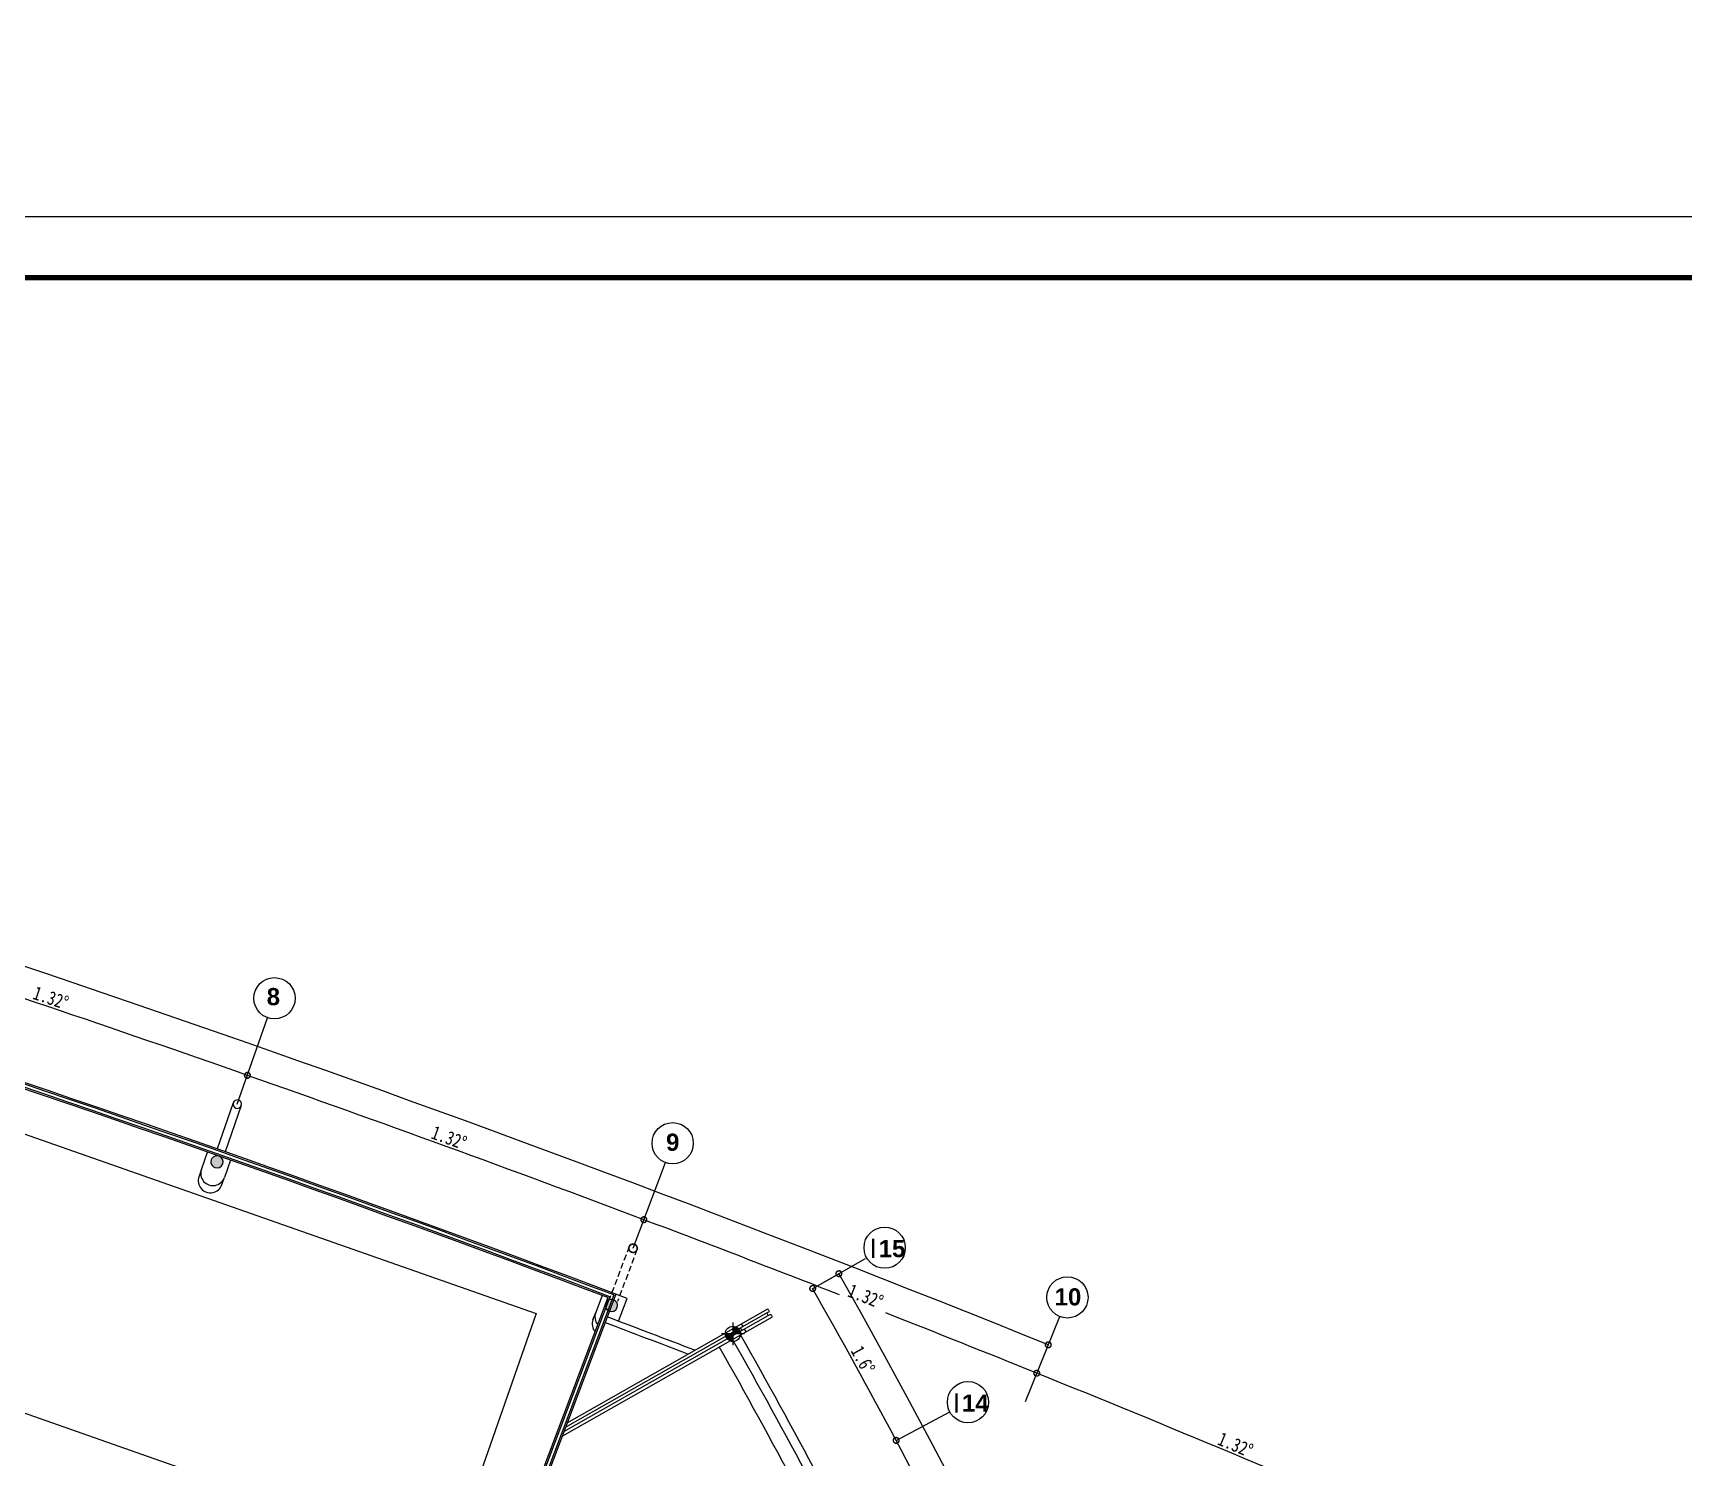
# Model space of a CAD drawing. Extents: x 23317406 to 24383751, y 42324270 to 43451021.
# Drawn here: x 24042113 to 24096097, y 43181450 to 43228047 of the extents above; entities that cross this region are included whole.
import ezdxf

# ---------------------------------------------------------------- set-up
doc = ezdxf.new("R2010")
doc.units = 0
doc.header["$MEASUREMENT"] = 0
doc.linetypes.add('HIDDEN', pattern=[9.525, 6.35, -3.175])
doc.layers.get('0').update_dxf_attribs({"linetype": 'CONTINUOUS'})
doc.layers.get('DEFPOINTS').update_dxf_attribs({"linetype": 'CONTINUOUS'})
for name, color, linetype in [('FRAME', 7, 'CONTINUOUS'), ('场地', 5, 'CONTINUOUS'), ('墙', 7, 'CONTINUOUS'), ('柱填充', 8, 'CONTINUOUS'), ('柱形', 7, 'CONTINUOUS'), ('标注', 7, 'CONTINUOUS'), ('辅助件', 9, 'CONTINUOUS'), ('钢', 4, 'CONTINUOUS'), ('门窗', 7, 'CONTINUOUS')]:
    doc.layers.add(name, color=color, linetype=linetype)
doc.styles.add('Q200', font='SimSun.ttf', dxfattribs={"width": 0.8, "height": 450})
doc.styles.add('T-SG-01$0$Arial', font='ARIALBD.TTF')
doc.dimstyles.new('Q2', dxfattribs={"dimscale": 150, "dimtxt": 2.5, "dimasz": 2.5, "dimexe": 0, "dimexo": 0, "dimgap": 0.5, "dimtad": 1, "dimdec": 4, "dimdsep": 46, "dimtxsty": 'Q200', "dimblk1": 'DOTSMALL', "dimblk2": 'DOTSMALL', "dimsah": 1, "dimcen": 2.5, "dimadec": 0, "dimazin": 0, "dimtfac": 1, "dimtdec": 3, "dimtmove": 2, "dimatfit": 3, "dimldrblk": 'DOTSMALL', "dimfxl": 1, "dimtolj": 1, "dimtzin": 10, "dimarcsym": 0})

# ---------------------------------------------------------------- blocks, each defined once
blk = doc.blocks.new('_DOTSMALL')
at = {"color": 0, "linetype": 'ByBlock', "const_width": 0.5}
blk.add_lwpolyline([(-0.0625, 0, 1), (0.0625, 0, 1)], format="xyb", close=True, dxfattribs=at)
blk = doc.blocks.new('*D115')
at = {"color": 0, "linetype": 'ByBlock'}
blk.add_arc((23850579, 42628619), 599173, 66.68798, 68.00798, dxfattribs=at)
at = {"layer": 'DEFPOINTS', "color": 0, "linetype": 'ByBlock'}
for p in [(24075704, 43186048), (24074581, 43183266), (24083461, 43180682), (24088090, 43179795), (24087298, 43177959)]:
    blk.add_point(p, dxfattribs=at)
at = {"color": 0, "linetype": 'ByBlock', "xscale": 375, "yscale": 375, "zscale": 375}
for p, rotation in [((24074955, 43184193), 158.007980435415), ((24087694, 43178877), 336.6879804355324)]:
    blk.add_blockref('_DOTSMALL', p, dxfattribs=dict(at, rotation=rotation))
at = {"color": 0, "linetype": 'ByBlock', "insert": (24081456, 43181849), "char_height": 450, "attachment_point": 5, "rotation": 337.348, "style": 'Q200'}
blk.add_mtext('\\A1;1.32°', dxfattribs=at)
blk = doc.blocks.new('*D116')
at = {"color": 0, "linetype": 'ByBlock'}
for start, end in [(68.671998, 69.32798), (68.00798, 68.51632)]:
    blk.add_arc((23850579, 42628619), 599173, start, end, dxfattribs=at)
at = {"layer": 'DEFPOINTS', "color": 0, "linetype": 'ByBlock'}
for p in [(24062450, 43190150), (24061744, 43188279), (24066396, 43187574), (24075704, 43186048), (24074581, 43183266)]:
    blk.add_point(p, dxfattribs=at)
at = {"color": 0, "linetype": 'ByBlock', "xscale": 375, "yscale": 375, "zscale": 375}
for p, rotation in [((24062097, 43189215), 159.3279804352747), ((24074955, 43184193), 338.0079804357376)]:
    blk.add_blockref('_DOTSMALL', p, dxfattribs=dict(at, rotation=rotation))
at = {"color": 0, "linetype": 'ByBlock', "insert": (24069357, 43186708), "char_height": 450, "attachment_point": 5, "rotation": 338.5942, "style": 'Q200'}
blk.add_mtext('\\A1;1.32°', dxfattribs=at)
blk = doc.blocks.new('A$C78551AF3')
for points in [[(1500, 2500), (1500, 1500), (2500, 1500, 0.4142136)], [(500, 1500, 0.4142136), (1500, 500), (1500, 1500)]]:
    blk.add_hatch(color=256).paths.add_polyline_path(points)
for p, q in [((1500, 0), (1500, 3000)), ((0, 1500), (3000, 1500))]:
    blk.add_line(p, q)
blk.add_circle((1500, 1500), 1000)
blk = doc.blocks.new('A$C5D383393')
at = {"xscale": 0.25, "yscale": 0.25, "zscale": 0.25}
blk.add_blockref('A$C78551AF3', (0, 0), dxfattribs=at)
blk = doc.blocks.new('*D117')
at = {"color": 0, "linetype": 'ByBlock'}
blk.add_arc((23850579, 42628619), 599173, 69.32798, 70.64798, dxfattribs=at)
at = {"layer": 'DEFPOINTS', "color": 0, "linetype": 'ByBlock'}
for p in [(24049790, 43195826), (24048796, 43192995), (24057786, 43190822), (24062450, 43190150), (24061744, 43188279)]:
    blk.add_point(p, dxfattribs=at)
at = {"color": 0, "linetype": 'ByBlock', "xscale": 375, "yscale": 375, "zscale": 375}
for p, rotation in [((24049127, 43193939), 160.6479804352516), ((24062097, 43189215), 339.3279804356421)]:
    blk.add_blockref('_DOTSMALL', p, dxfattribs=dict(at, rotation=rotation))
at = {"color": 0, "linetype": 'ByBlock', "insert": (24055728, 43191896), "char_height": 450, "attachment_point": 5, "rotation": 339.988, "style": 'Q200'}
blk.add_mtext('\\A1;1.32°', dxfattribs=at)
blk = doc.blocks.new('*D119')
at = {"color": 0, "linetype": 'ByBlock'}
blk.add_arc((23850579, 42628619), 599173, 70.64798, 71.96798, dxfattribs=at)
at = {"layer": 'DEFPOINTS', "color": 0, "linetype": 'ByBlock'}
for p in [(24036361, 43199313), (24035742, 43197411), (24044780, 43195447), (24049790, 43195826), (24048796, 43192995)]:
    blk.add_point(p, dxfattribs=at)
at = {"color": 0, "linetype": 'ByBlock', "xscale": 375, "yscale": 375, "zscale": 375}
for p, rotation in [((24036052, 43198362), 161.9679804351559), ((24049127, 43193939), 340.6479804353336)]:
    blk.add_blockref('_DOTSMALL', p, dxfattribs=dict(at, rotation=rotation))
at = {"color": 0, "linetype": 'ByBlock', "insert": (24042698, 43196472), "char_height": 450, "attachment_point": 5, "rotation": 341.308, "style": 'Q200'}
blk.add_mtext('\\A1;1.32°', dxfattribs=at)
blk = doc.blocks.new('*D125')
at = {"color": 0, "linetype": 'ByBlock'}
blk.add_arc((23850579, 42628619), 600173, 68.00798, 79.88798, dxfattribs=at)
at = {"layer": 'DEFPOINTS', "color": 0, "linetype": 'ByBlock'}
for p in [(23956128, 43220453), (23955602, 43217500), (24036361, 43199313), (24075704, 43186048), (24074581, 43183266)]:
    blk.add_point(p, dxfattribs=at)
at = {"color": 0, "linetype": 'ByBlock', "xscale": 375, "yscale": 375, "zscale": 375}
for p, rotation in [((23955953, 43219469), 169.8879804353957), ((24075330, 43185121), 338.007980435661)]:
    blk.add_blockref('_DOTSMALL', p, dxfattribs=dict(at, rotation=rotation))
at = {"color": 0, "linetype": 'ByBlock', "insert": (24016615, 43205680), "char_height": 450, "attachment_point": 5, "rotation": 343.948, "style": 'Q200'}
blk.add_mtext('\\A1;11.88°', dxfattribs=at)
blk = doc.blocks.new('*D142')
at = {"color": 0, "linetype": 'ByBlock'}
blk.add_arc((23891114, 43086692), 203000, 26.4, 28, dxfattribs=at)
at = {"layer": 'DEFPOINTS', "color": 0, "linetype": 'ByBlock'}
for p in [(24072107, 43182927), (24069470, 43181525), (24072096, 43178641), (24074735, 43177842), (24072048, 43176508)]:
    blk.add_point(p, dxfattribs=at)
at = {"color": 0, "linetype": 'ByBlock', "xscale": 375, "yscale": 375, "zscale": 375}
for p, rotation in [((24070353, 43181994), 117.9999999999727), ((24072944, 43176953), 296.3999999998841)]:
    blk.add_blockref('_DOTSMALL', p, dxfattribs=dict(at, rotation=rotation))
at = {"color": 0, "linetype": 'ByBlock', "insert": (24071933, 43179620), "char_height": 450, "attachment_point": 5, "rotation": 297.2, "style": 'Q200'}
blk.add_mtext('\\A1;1.6°', dxfattribs=at)
blk = doc.blocks.new('*D143')
at = {"color": 0, "linetype": 'ByBlock'}
blk.add_arc((23891114, 43086692), 203000, 28, 29.6, dxfattribs=at)
at = {"layer": 'DEFPOINTS', "color": 0, "linetype": 'ByBlock'}
for p in [(24068491, 43187456), (24066752, 43186468), (24069458, 43183659), (24072107, 43182927), (24069470, 43181525)]:
    blk.add_point(p, dxfattribs=at)
at = {"color": 0, "linetype": 'ByBlock', "xscale": 375, "yscale": 375, "zscale": 375}
for p, rotation in [((24067622, 43186962), 119.5999999998023), ((24070353, 43181994), 297.9999999998597)]:
    blk.add_blockref('_DOTSMALL', p, dxfattribs=dict(at, rotation=rotation))
at = {"color": 0, "linetype": 'ByBlock', "insert": (24069268, 43184632), "char_height": 450, "attachment_point": 5, "rotation": 298.8, "style": 'Q200'}
blk.add_mtext('\\A1;1.6°', dxfattribs=at)
blk = doc.blocks.new('*D144')
at = {"color": 0, "linetype": 'ByBlock'}
for p, q in [((24067622, 43186962), (24068480, 43187449)), ((24093003, 43093389), (24094989, 43093455))]:
    blk.add_line(p, q, dxfattribs=at)
blk.add_arc((23891114, 43086692), 203987, 1.9, 29.6, dxfattribs=at)
at = {"layer": 'DEFPOINTS', "color": 0, "linetype": 'ByBlock'}
for p in [(24067622, 43186962), (24065013, 43185480), (24091262, 43126080), (24091005, 43093323), (24093003, 43093389)]:
    blk.add_point(p, dxfattribs=at)
at = {"color": 0, "linetype": 'ByBlock', "xscale": 375, "yscale": 375, "zscale": 375}
for p, rotation in [((24068480, 43187449), 119.6000000001376), ((24094989, 43093455), 271.8999999998212)]:
    blk.add_blockref('_DOTSMALL', p, dxfattribs=dict(at, rotation=rotation))
at = {"color": 0, "linetype": 'ByBlock', "insert": (24087731, 43142143), "char_height": 450, "attachment_point": 5, "rotation": 285.75, "style": 'Q200'}
blk.add_mtext('\\A1;27.7°', dxfattribs=at)

msp = doc.modelspace()

# ---------------------------------------------------------------- hatches: boundary and pattern name
at = {"layer": '柱填充'}
h = msp.add_hatch(color=256, dxfattribs=at)
edge = h.paths.add_edge_path()
edge.add_arc((24022014.56577, 43199611.00422), 200, 73.287980435, 253.287980435)
edge.add_arc((24022014.56577, 43199611.00422), 200, 253.287980435, 73.287980435)
edge = h.paths.add_edge_path()
edge.add_arc((24008815.82399, 43203408.19609), 200, 74.607980435, 254.607980435)
edge.add_arc((24008815.82399, 43203408.19609), 200, 254.607980435, 74.607980435)
edge = h.paths.add_edge_path()
edge.add_arc((24035122.90296, 43195509.67832), 200, 251.967980435, 71.967980436, ccw=False)
edge.add_arc((24035122.90296, 43195509.67832), 200, 71.967980436, 251.967980435, ccw=False)
edge = h.paths.add_edge_path()
edge.add_arc((24048133.55824, 43191108.28867), 200, 250.648022337, 70.648022338, ccw=False)
edge.add_arc((24048133.55824, 43191108.28867), 200, 70.648022338, 250.648022337, ccw=False)
edge = h.paths.add_edge_path()
edge.add_arc((24061038.25228, 43186407.82928), 200, 69.327980435, 249.327980435)
edge.add_arc((24061038.25228, 43186407.82928), 200, 249.327980435, 69.327980435)

# ---------------------------------------------------------------- linework, layer by layer
for p, q in [((24048795.74511, 43192995.02307), (24049789.85855, 43195825.52452)), ((24061744.44199, 43188279.46987), (24062803.34216, 43191085.91197)), ((24067621.97061, 43186961.93768), (24069349.32386, 43187943.2109)), ((24074580.75686, 43183266.06649), (24075704.1892, 43186047.77456)), ((24070352.86128, 43181994.46601), (24072106.9398, 43182927.12611))]:
    msp.add_line(p, q)
at = {"color": 2}
for centre in [(24050013.53407, 43196462.38735), (24063041.6293, 43191717.45314), (24069977.69097, 43188300.1731), (24075956.96148, 43186673.65887), (24072702.92943, 43183244.01941)]:
    msp.add_circle(centre, 675, dxfattribs=at)
at = {"layer": 'FRAME'}
msp.add_lwpolyline([(23898114.9548, 43053839.75614), (23898114.9548, 43222039.75614), (24135914.9548, 43222039.75614), (24135914.9548, 43053839.75614)], close=True, dxfattribs=at)
at = {"layer": 'FRAME', "const_width": 180}
msp.add_lwpolyline([(23903114.9548, 43055839.75614), (23903114.9548, 43220039.75614), (24133914.9548, 43220039.75614), (24133914.9548, 43055839.75614)], close=True, dxfattribs=at)
at = {"layer": '场地'}
for p, q in [((24036876.65846, 43193763.25297), (24058577.1696, 43186141.71663)), ((24058577.1696, 43186141.71663), (24044990.95265, 43147458.19677)), ((24039697.28733, 43183641.71602), (24050047.48764, 43180006.57455))]:
    msp.add_line(p, q, dxfattribs=at)
at = {"layer": '墙'}
for p, q in [((24060734.5619, 43186736.03427), (24060523.05606, 43186175.47255)), ((24061553.70609, 43186640.8687), (24061179.45947, 43186782.07589)), ((24059591.04901, 43182572.25319), (24066156.63889, 43186302.02735)), ((24061271.23062, 43185892.72066), (24061553.70609, 43186640.8687)), ((24066119.12675, 43186165.7082), (24066206.07625, 43186215.10238)), ((24059425.35008, 43182133.09521), (24066304.82145, 43186041.17887)), ((24066168.52094, 43186078.7587), (24066255.47044, 43186128.15289))]:
    msp.add_line(p, q, dxfattribs=at)
for points in [[(24047623.00967, 43190863.04367), (24047821.83241, 43191429.14409)], [(24048576.63279, 43191164.04717), (24048377.81006, 43190597.94675)]]:
    msp.add_lwpolyline(points, dxfattribs=at)
at = {"layer": '墙', "ltscale": 5000}
for start, end in [(67.1172342395, 67.1172342395), (66.2587266313, 66.2587266313), (64.4772342395, 64.4772342395), (64.9387266313, 64.9387266313)]:
    msp.add_arc((23850578.58196, 42857442.58139), 533172.67138, start, end, dxfattribs=at)
at = {"layer": '墙'}
for centre, radius, start, end in [((23850634.74669, 42857737.27781), 530172.67138, 79.4743453394, 79.4743453394), ((23850639.30178, 42857736.37231), 530172.67138, 78.1227654233, 78.1227654233), ((23850644.55659, 42857735.23786), 530172.67138, 77.5606287088, 77.5606287088), ((23850649.0789, 42857734.18074), 530172.67138, 76.2090487927, 76.2090487927), ((24047999.77607, 43190731.32077), 400, 160.64793859, 340.64793859), ((24060898.01396, 43186033.68162), 400, 159.328022281, 219.177709098), ((23891114.4996, 43086691.73869), 201400.00033, 29.6142243476, 29.6426730998), ((23850578.58196, 42628618.81785), 595573.10694, 69.04872900239, 69.32798392941), ((23850578.58196, 42628618.81785), 595773.10694, 69.03290432295, 69.32798393125), ((23891114.4996, 43086691.73869), 201300.00033, 29.5857685325, 29.6142314138), ((23891114.4996, 43086691.73869), 201400.00033, 29.5573268465, 29.5857755988), ((23891114.49992, 43086691.73877), 199900, 28.0429933355, 29.5570066646), ((23891114.49992, 43086691.73877), 200200, 28.0429503637, 29.5570496365)]:
    msp.add_arc(centre, radius, start, end, dxfattribs=at)
at = {"layer": '柱形'}
for centre, start, end in [((24048133.00282, 43191108.0221), 70.647980436, 250.647980436), ((24048133.00282, 43191108.0221), 70.647980436, 250.647980436), ((24048133.00282, 43191108.0221), 250.647980436, 70.647980436), ((24048133.00282, 43191108.0221), 250.647980436, 70.647980436), ((24061038.25228, 43186407.82928), 69.327980435, 249.327980435), ((24061038.25228, 43186407.82928), 69.327980435, 249.327980435), ((24061038.25228, 43186407.82928), 249.327980435, 69.327980435), ((24061038.25228, 43186407.82928), 249.327980435, 69.327980435)]:
    msp.add_arc(centre, 200, start, end, dxfattribs=at)
at = {"layer": '辅助件', "ltscale": 100}
msp.add_arc((23891114.49992, 43086691.73877), 199400, 28.0429933355, 29.5570066646, dxfattribs=at)
at = {"layer": '钢', "ltscale": 30}
for p, q in [((24048666.67869, 43193042.47972), (24048135.81471, 43191530.97087)), ((24048926.14132, 43192951.35266), (24048395.27735, 43191439.84381))]:
    msp.add_line(p, q, dxfattribs=at)
at = {"layer": '钢'}
for p, q in [((24047614.45483, 43190838.68717), (24047534.1712, 43190610.09916)), ((24048295.12616, 43190362.52588), (24048377.93969, 43190598.31717)), ((24060434.66704, 43185941.21011), (24060522.89002, 43186175.03124)), ((24060434.66704, 43185941.21011), (24060522.89002, 43186175.03124))]:
    msp.add_line(p, q, dxfattribs=at)
at = {"layer": '钢', "linetype": 'HIDDEN', "ltscale": 30}
for p, q in [((24061616.34929, 43188329.47963), (24060975.40065, 43186630.74986)), ((24061873.64383, 43188232.39969), (24061232.6952, 43186533.66992))]:
    msp.add_line(p, q, dxfattribs=at)
at = {"layer": '钢', "const_width": 50}
msp.add_lwpolyline([(24061873.64383, 43188232.39969, -0.9999977471), (24061616.34929, 43188329.47963, -0.9999977471)], format="xyb", close=True, dxfattribs=at)
at = {"layer": '钢'}
for centre, radius, start, end in [((24048796.41011, 43192996.91648), 137.5, 160.648109518, 340.64785135), ((24048796.4099, 43192996.9159), 137.5, 340.648109518, 160.64785135), ((24047917.3443, 43190495.30205), 400, 160.64793859, 340.64793859), ((24060809.35237, 43185799.93184), 400, 159.328022281, 219.255810619)]:
    msp.add_arc(centre, radius, start, end, dxfattribs=at)
at = {"layer": '门窗'}
for p, q in [((24061114.99288, 43186752.95687), (24045864.59942, 43146334.25855)), ((24061179.42534, 43186782.08877), (24045911.38025, 43146316.60765)), ((24060921.68663, 43186665.53766), (24045724.253, 43146387.20081)), ((24060986.12353, 43186694.68132), (24045771.03383, 43146369.54992)), ((24059480.58306, 43182279.4812), (24066168.52094, 43186078.7587)), ((24059535.81604, 43182425.8672), (24066119.12675, 43186165.7082)), ((24065249.63721, 43185671.76939), (24065299.0314, 43185584.8199)), ((24065287.19252, 43185808.11307), (24065336.5867, 43185721.16358)), ((24065385.98089, 43185634.21408), (24065435.37508, 43185547.26459))]:
    msp.add_line(p, q, dxfattribs=at)
for radius, start, end in [(596572.67138, 69.32798393859, 79.88798043549), (596522.67138, 69.33278641943, 79.88317795419), (596422.67138, 69.34239379691, 79.87357057579), (596372.67138, 69.34719869401, 79.86876567823)]:
    msp.add_arc((23850578.58196, 42628618.81785), radius, start, end, dxfattribs=at)

# ---------------------------------------------------------------- block references
at = {"rotation": 180}
msp.add_blockref('A$C5D383393', (24065388.4862, 43185855.1122), dxfattribs=at)

# ---------------------------------------------------------------- texts
at = {"color": 3, "style": 'T-SG-01$0$Arial'}
for s, height, p in [('8', 562.5, (24049758.74556, 43196233.84783)), ('9', 562.5, (24062824.34079, 43191470.91362)), ('Ⅰ', 637.5, (24069167.48241, 43187957.60399)), ('15', 562.5, (24069781.6701, 43187989.10386)), ('10', 562.5, (24075536.42297, 43186408.36935)), ('Ⅰ', 637.5, (24071892.72087, 43182901.4503)), ('14', 562.5, (24072506.90856, 43182932.95017))]:
    msp.add_text(s, height=height, dxfattribs=at).set_placement(p)

# ---------------------------------------------------------------- dimensions: what is measured, and where the dimension line sits
at = {"layer": '标注'}
for base, line1, line2, picture, middle in [((24036361.09672, 43199313.21302), ((23955601.70329, 43217499.6961), (23956128.42305, 43220453.09521)), ((24074580.75686, 43183266.06649), (24075704.1892, 43186047.77456)), '*D125', (24016615.27058, 43205679.68735)), ((24044779.96068, 43195446.58237), ((24035741.99984, 43197411.44567), (24036361.09672, 43199313.21302)), ((24048795.74511, 43192995.02307), (24049789.85855, 43195825.52452)), '*D119', (24042698.21637, 43196472.25828)), ((24057786.04435, 43190822.47993), ((24061744.28823, 43188279.06235), (24062450.32419, 43190150.29543)), ((24048795.74511, 43192995.02307), (24049789.85855, 43195825.52452)), '*D117', (24055728.48026, 43191895.83936)), ((24091262.18921, 43126080.09124), ((24065013.48583, 43185480.11208), (24067621.97061, 43186961.93768)), ((24091004.54311, 43093322.77444), (24093003.44355, 43093389.0848)), '*D144', (24087731.22401, 43142143.38993)), ((24069457.99087, 43183658.73954), ((24069469.91368, 43181524.99445), (24072106.9398, 43182927.12611)), ((24066752.47568, 43186467.99582), (24068491.46554, 43187455.87955)), '*D143', (24069267.64798, 43184632.26071)), ((24083461.44612, 43180681.73248), ((24087298.33814, 43177958.69608), (24088089.81448, 43179795.42285)), ((24074580.75686, 43183266.06649), (24075704.1892, 43186047.77456)), '*D115', (24081455.50517, 43181848.72491)), ((24072095.93498, 43178641.29104), ((24069469.91368, 43181524.99445), (24072106.9398, 43182927.12611)), ((24072048.27549, 43176508.04496), (24074735.41077, 43177841.9505)), '*D142', (24071932.84861, 43179619.74734))]:
    dim = msp.add_angular_dim_2l(base=base, line1=line1, line2=line2, dimstyle='Q2', override={"dimadec": 4, "dimazin": 2}, dxfattribs=at)
    dim.commit()
    dim.dimension.update_dxf_attribs({"geometry": picture, "text_midpoint": middle})
dim = msp.add_angular_dim_2l(base=(24066396.09404, 43187573.81748), line1=((24061744.28823, 43188279.06235), (24062450.32419, 43190150.29543)), line2=((24074580.75686, 43183266.06649), (24075704.1892, 43186047.77456)), dimstyle='Q2', override={"dimadec": 4, "dimazin": 2}, dxfattribs=at)
dim.commit()
dim.dimension.update_dxf_attribs({"geometry": '*D116', "text_midpoint": (24069357.11128, 43186708.34542), "dimtype": 162})

doc.saveas('drawing.dxf')
